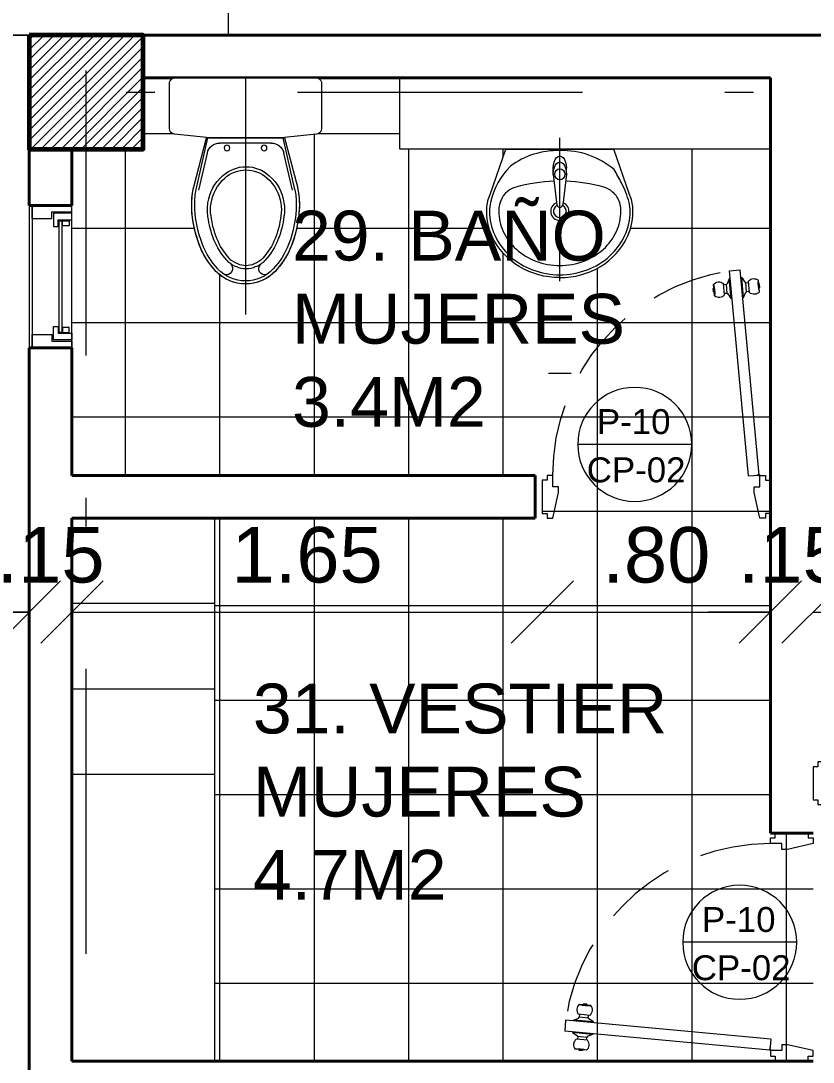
# Model space of a CAD drawing. Header units: inches. Extents: x 99003 to 99155, y 101852 to 101926.
# Drawn here: x 99045.163 to 99047.942, y 101915.145 to 101918.799 of the extents above; entities that cross this region are included whole.
import ezdxf
from ezdxf.enums import TextEntityAlignment as Align

# ---------------------------------------------------------------- set-up
doc = ezdxf.new("R2010")
doc.units = ezdxf.units.IN
doc.header["$MEASUREMENT"] = 0
doc.set_wipeout_variables(frame=1)
doc.linetypes.add('DASHDOTX2', pattern=[2, 1, -0.5, 0, -0.5])
doc.linetypes.add('HIDDEN', pattern=[0.375, 0.25, -0.125])
for name, color, linetype, lineweight in [('5- 0.18 (muebles fijos)', 3, 'Continuous', 18), ('A_ACHU-1', 253, 'Continuous', 0), ('A_CARP-MAD', 46, 'Continuous', 18), ('A_CARP-MET', 126, 'Continuous', 18), ('A_COLS', 1, 'Continuous', 60), ('A_EJES', 75, 'DASHDOTX2', 5), ('A_EJES-APAR', 75, 'DASHDOTX2', 5), ('A_MUEB-ACHU', 8, 'Continuous', 9), ('A_MUEB-ARCH', 64, 'Continuous', 15), ('A_MUEB-FIJO', 3, 'Continuous', 15), ('A_MURO', 7, 'Continuous', 40), ('A_PISO-ACHU', 251, 'Continuous', 0), ('A_PISO-GRAN', 250, 'Continuous', 0), ('A_PROY', 16, 'HIDDEN', 5), ('A_PUER', 134, 'Continuous', 18), ('A_TEXT', 154, 'Continuous', 0), ('A_TEXT-DIM', 54, 'Continuous', 13), ('A_TEXT-IDEN', 5, 'Continuous', 18), ('A_TEXT-NOTA', 53, 'Continuous', 20), ('A_VENT', 124, 'Continuous', 18), ('DRYWALL', 146, 'Continuous', 9)]:
    doc.layers.add(name, color=color, linetype=linetype, lineweight=lineweight)
doc.styles.add('ARIAL', font='arial.ttf')
doc.styles.add('DIM', font='arial.ttf')
doc.dimstyles.new('BAN_REP_1-125', dxfattribs={"dimtxt": 0.195, "dimasz": 0.2188, "dimexe": 0.15, "dimexo": 0.03, "dimgap": 0.1, "dimtad": 1, "dimzin": 4, "dimdsep": 46, "dimtxsty": 'ARIAL', "dimblk": 'OBLIQUE', "dimcen": 0.1, "dimse1": 1, "dimse2": 1, "dimclrd": 256, "dimclre": 256, "dimclrt": 256, "dimadec": 0, "dimazin": 0, "dimtfac": 1, "dimtix": 1, "dimtofl": 0, "dimtmove": 1, "dimatfit": 3, "dimldrblk": 'OPEN90', "dimfxl": 1, "dimtolj": 1, "dimtzin": 0, "dimlwd": -1, "dimlwe": -1, "dimarcsym": 0})

# ---------------------------------------------------------------- blocks, each defined once
blk = doc.blocks.new('griferia lavamanos planta')
at = {"layer": 'A_MUEB-FIJO'}
for p, q in [((-0.0092, 0.0076), (-0.0305, 0.0076)), ((-0.0092, 0.0076), (-0.0092, 0.0021)), ((-0.0092, 0.0076), (0.0994, -0.0055)), ((-0.0092, -0.0389), (0.0994, -0.0258)), ((-0.0092, -0.0334), (-0.0092, -0.0389)), ((-0.0092, -0.0389), (-0.0306, -0.0389))]:
    blk.add_line(p, q, dxfattribs=at)
blk.add_arc((0.0965, -0.0157), 0.0105, 285.8239, 74.1761, dxfattribs=at)
at = {"layer": 'A_MUEB-FIJO', "extrusion": (0, 0, -1)}
for centre in [(-0.0305, -0.0157), (-0.0092, -0.0157)]:
    blk.add_ellipse(centre, major_axis=(-0.0433, 0), ratio=0.536655, start_param=4.711716, end_param=7.854654, dxfattribs=at)
at = {"layer": 'A_MUEB-FIJO'}
blk.add_ellipse((-0.0092, -0.0157), major_axis=(-0.0196, 0), ratio=0.90251, dxfattribs=at)
blk = doc.blocks.new('lavamanos fluxometro NUEVO de colgar')
at = {"layer": 'A_EJES-APAR'}
blk.add_line((0, -0.5529), (0, -0.0503), dxfattribs=at)
at = {"layer": 'A_MUEB-ACHU'}
for points in [[(-0.0201, -0.2028, 0.058386), (-0.1541, -0.2233, 0.279321), (-0.2116, -0.2839, 0.053416), (-0.2142, -0.3078, 0.107904), (-0.1987, -0.3784, 0.101905), (-0.1526, -0.4413, 0.094429), (-0.0841, -0.483, 0.089747), (0, -0.4982, 0.089747), (0.0841, -0.483, 0.094429), (0.1526, -0.4413, 0.101905), (0.1987, -0.3784, 0.107904), (0.2142, -0.3078, 0.053416), (0.2116, -0.2839, 0.145409), (0.1895, -0.2437)], [(0.1889, -0.2442, 0.14211), (0.154, -0.2233, 0.058332), (0.0201, -0.2028, 0.058332)]]:
    blk.add_lwpolyline(points, format="xyb", dxfattribs=at)
for radius, start, end in [(0.0319, 110.263, 69.737), (0.0223, 116.1236, 63.8764)]:
    blk.add_arc((0, -0.3078), radius, start, end, dxfattribs=at)
at = {"layer": 'A_MUEB-FIJO'}
for p, q in [((-0.2447, -0.2491), (-0.1889, -0.0896)), ((0.2447, -0.2491), (0.1889, -0.0896))]:
    blk.add_line(p, q, dxfattribs=at)
for points in [[(0, -0.0951, 0.167625), (-0.1736, -0.1497, 0.142025), (-0.2434, -0.277, 0.053416), (-0.2467, -0.3078, 0.107904), (-0.2283, -0.392, 0.101905), (-0.1744, -0.4655, 0.094429), (-0.0955, -0.5134, 0.089747), (0, -0.5307, 0.089747), (0.0955, -0.5134, 0.094429), (0.1744, -0.4655, 0.101905), (0.2283, -0.392, 0.107904), (0.2467, -0.3078, 0.053416), (0.2434, -0.277, 0.041696), (0.2163, -0.2078)], [(0.2162, -0.2078, 0.023881), (0.1902, -0.1618, 0.186733), (0, -0.0951, 0.164325)], [(0, -0.5407, -0.135313), (-0.1423, -0.5018, -0.151013), (-0.2374, -0.3962, -0.120701), (-0.2564, -0.2976, -0.085647), (-0.2447, -0.2491)], [(0, -0.5407, 0.135313), (0.1423, -0.5018, 0.151013), (0.2374, -0.3962, 0.120701), (0.2564, -0.2976, 0.085647), (0.2447, -0.2491)]]:
    blk.add_lwpolyline(points, format="xyb", dxfattribs=at)
blk.add_lwpolyline([(-0.1889, -0.0896), (0.1889, -0.0896)], dxfattribs=at)
at = {"layer": 'A_COLS', "rotation": 270}
blk.add_blockref('griferia lavamanos planta', (0.0157, -0.1875), dxfattribs=at)
blk = doc.blocks.new('*U117')
at = {"layer": 'A_PISO-ACHU'}
blk.add_line((-0.1588, 0), (-0.2391, 0), dxfattribs=at)
blk.add_wipeout([(-0.3879, 0.7874), (-0.01, 0.7874), (0.0458, 0.6279), (0.0556, 0.5945), (0.0556, 0.5391), (0.0435, 0.4929), (0.0245, 0.455), (0.0009, 0.4231), (-0.0217, 0.4006), (-0.0627, 0.3717), (-0.1018, 0.3537), (-0.1578, 0.3393), (-0.1892, 0.3365), (-0.1985, 0.3363), (-0.2467, 0.3404), (-0.2869, 0.3504), (-0.3264, 0.367), (-0.3481, 0.3795), (-0.3868, 0.4104), (-0.4078, 0.434), (-0.4299, 0.4679), (-0.45, 0.5205), (-0.4554, 0.5606), (-0.4533, 0.5961), (-0.4466, 0.6207), (-0.4268, 0.6762), (-0.4189, 0.6989)]).dxf.layer = 'A_MUEB-FIJO'
at = {"layer": 'A_MUEB-FIJO', "rotation": 359.999999999987}
blk.add_blockref('lavamanos fluxometro NUEVO de colgar', (-0.199, 0.877), dxfattribs=at)
blk = doc.blocks.new('puerta mad .80mt')
at = {"layer": '5- 0.18 (muebles fijos)'}
blk.add_line((21.3862, 37.751), (21.3862, 37.751), dxfattribs=at)
at = {"layer": 'A_ACHU-1'}
for p, q in [((21.2825, 37.6945), (21.2849, 37.7201)), ((21.3161, 37.677), (21.3198, 37.7168)), ((21.3293, 37.7112), (21.3193, 37.7121)), ((21.3262, 37.6786), (21.3295, 37.7134)), ((21.3324, 37.7131), (21.3295, 37.7134)), ((21.343, 37.7297), (21.3324, 37.7131)), ((21.3366, 37.66), (21.343, 37.7297)), ((21.346, 37.7294), (21.343, 37.7297)), ((21.346, 37.7294), (21.343, 37.7297)), ((21.3804, 37.656), (21.3869, 37.7257)), ((21.3839, 37.7259), (21.3869, 37.7257)), ((21.3839, 37.7259), (21.3869, 37.7257)), ((21.3869, 37.7257), (21.3943, 37.7074)), ((21.2799, 37.6947), (21.2809, 37.706)), ((21.2799, 37.6947), (21.2825, 37.6945)), ((21.2809, 37.706), (21.2836, 37.7058)), ((21.2812, 37.6802), (21.2825, 37.6945)), ((21.3264, 37.6807), (21.3165, 37.6817)), ((21.3292, 37.6783), (21.3262, 37.6786)), ((21.3366, 37.66), (21.3292, 37.6783)), ((21.3804, 37.656), (21.391, 37.6725)), ((21.391, 37.6725), (21.3939, 37.6723)), ((21.3939, 37.6723), (21.3972, 37.7071)), ((21.3942, 37.6744), (21.4041, 37.6735)), ((21.3943, 37.7074), (21.3972, 37.7071)), ((21.397, 37.7049), (21.4069, 37.704)), ((21.4037, 37.6689), (21.4074, 37.7087)), ((21.4385, 37.6656), (21.4399, 37.6799)), ((21.4399, 37.6799), (21.4422, 37.7054)), ((21.4425, 37.6796), (21.4399, 37.6799)), ((21.4435, 37.6909), (21.4409, 37.6912)), ((21.4425, 37.6796), (21.4435, 37.6909)), ((21.3396, 37.6597), (21.3366, 37.66)), ((21.3774, 37.6562), (21.3804, 37.656)), ((21.2813, 37.0174), (21.28, 37.0174)), ((21.2814, 37.0339), (21.2813, 37.0174)), ((21.2814, 37.0339), (21.2819, 37.0389)), ((21.2816, 37.0359), (21.2981, 37.0345)), ((21.2817, 37.0369), (21.2907, 37.0361)), ((21.2981, 37.0355), (21.2981, 37.0345))]:
    blk.add_line(p, q, dxfattribs=at)
blk.add_circle((21.2816, 37.0354), 0.00188, dxfattribs=at)
for centre, radius, start, end in [((21.1912, 37.7087), 0.0943, 342.4533, 6.9312), ((21.3008, 37.7018), 0.0242, 38.2951, 131.0894), ((21.4233, 37.6905), 0.0242, 38.2951, 131.0894), ((21.3002, 37.6952), 0.0242, 218.2951, 311.0894), ((21.5322, 37.677), 0.0943, 162.4533, 186.9312), ((21.4226, 37.6838), 0.0242, 218.2951, 311.0894), ((21.2816, 37.0354), 0.000938, 85, 265), ((21.2816, 37.0354), 0.000937, 265, 85)]:
    blk.add_arc(centre, radius, start, end, dxfattribs=at)
at = {"layer": 'A_CARP-MAD'}
for points in [[(21.2431, 36.9024), (21.2601, 36.9024), (21.2601, 36.8854), (21.2801, 36.8854), (21.3001, 36.9754), (21.3001, 36.9954), (21.2801, 36.9954), (21.2801, 37.0354), (21.2601, 37.0354), (21.2601, 37.0184), (21.2431, 37.0184)], [(22.0431, 36.9024), (22.0261, 36.9024), (22.0261, 36.8854), (22.0061, 36.8854), (21.9861, 36.9754), (21.9861, 36.9954), (22.0061, 36.9954), (22.0061, 37.0354), (22.0261, 37.0354), (22.0261, 37.0184), (22.0431, 37.0184)]]:
    blk.add_lwpolyline(points, close=True, dxfattribs=at)
at = {"layer": 'A_PROY'}
blk.add_arc((21.2789, 37.0344), 0.7272, 0.0817, 81.4946, dxfattribs=at)
at = {"layer": 'A_PUER'}
for p, q in [((21.2817, 37.0369), (21.3486, 37.7568)), ((21.3195, 37.0336), (21.3864, 37.7536)), ((21.3864, 37.7536), (21.3486, 37.7568)), ((21.3195, 37.0336), (21.2817, 37.0369))]:
    blk.add_line(p, q, dxfattribs=at)
blk = doc.blocks.new('puerta mad 1mt')
at = {"layer": '5- 0.18 (muebles fijos)'}
blk.add_line((0.1553, 0.9898), (0.1553, 0.9898), dxfattribs=at)
at = {"layer": 'A_ACHU-1'}
for p, q in [((0.0509, 0.934), (0.0535, 0.9595)), ((0.0842, 0.9161), (0.0884, 0.9559)), ((0.0978, 0.9502), (0.0879, 0.9512)), ((0.0944, 0.9176), (0.098, 0.9524)), ((0.101, 0.9521), (0.098, 0.9524)), ((0.1118, 0.9685), (0.101, 0.9521)), ((0.1045, 0.8989), (0.1118, 0.9685)), ((0.1148, 0.9682), (0.1118, 0.9685)), ((0.1148, 0.9682), (0.1118, 0.9685)), ((0.1483, 0.8943), (0.1556, 0.964)), ((0.1526, 0.9643), (0.1556, 0.964)), ((0.1526, 0.9643), (0.1556, 0.964)), ((0.1556, 0.964), (0.1628, 0.9456)), ((0.0483, 0.9343), (0.0494, 0.9455)), ((0.0483, 0.9343), (0.0509, 0.934)), ((0.0494, 0.9455), (0.0521, 0.9453)), ((0.0494, 0.9197), (0.0509, 0.934)), ((0.0946, 0.9197), (0.0847, 0.9208)), ((0.0973, 0.9173), (0.0944, 0.9176)), ((0.1045, 0.8989), (0.0973, 0.9173)), ((0.162, 0.9105), (0.1657, 0.9453)), ((0.1628, 0.9456), (0.1657, 0.9453)), ((0.1654, 0.9431), (0.1754, 0.9421)), ((0.1717, 0.907), (0.1759, 0.9468)), ((0.2065, 0.9033), (0.208, 0.9176)), ((0.208, 0.9176), (0.2107, 0.9431)), ((0.2107, 0.9173), (0.208, 0.9176)), ((0.2118, 0.9286), (0.2092, 0.9289)), ((0.2107, 0.9173), (0.2118, 0.9286)), ((0.1075, 0.8986), (0.1045, 0.8989)), ((0.1453, 0.8946), (0.1483, 0.8943)), ((0.1483, 0.8943), (0.1591, 0.9108)), ((0.1591, 0.9108), (0.162, 0.9105)), ((0.1623, 0.9127), (0.1722, 0.9116)), ((0.0214, 0.0735), (0.0213, 0.057)), ((0.0214, 0.0735), (0.0218, 0.0785)), ((0.0215, 0.0755), (0.038, 0.0741)), ((0.0216, 0.0765), (0.0307, 0.0757)), ((0.0381, 0.0751), (0.038, 0.0741)), ((0.0213, 0.057), (0.0199, 0.057))]:
    blk.add_line(p, q, dxfattribs=at)
blk.add_circle((0.0215, 0.075), 0.00188, dxfattribs=at)
for centre, radius, start, end in [((-0.0402, 0.9492), 0.0943, 341.7975, 6.2754), ((0.0692, 0.9411), 0.0242, 37.6393, 130.4336), ((0.1916, 0.9284), 0.0242, 37.6393, 130.4336), ((0.0685, 0.9345), 0.0242, 217.6393, 310.4336), ((0.3003, 0.9136), 0.0943, 161.7975, 186.2754), ((0.1909, 0.9217), 0.0242, 217.6393, 310.4336), ((0.0215, 0.075), 0.000938, 85, 265), ((0.0215, 0.075), 0.000937, 265, 85)]:
    blk.add_arc(centre, radius, start, end, dxfattribs=at)
at = {"layer": 'A_CARP-MAD'}
for points in [[(-0.017, -0.058), (0, -0.058), (0, -0.075), (0.02, -0.075), (0.04, 0.015), (0.04, 0.035), (0.02, 0.035), (0.02, 0.075), (0, 0.075), (0, 0.058), (-0.017, 0.058)], [(0.983, -0.058), (0.966, -0.058), (0.966, -0.075), (0.946, -0.075), (0.926, 0.015), (0.926, 0.035), (0.946, 0.035), (0.946, 0.075), (0.966, 0.075), (0.966, 0.058), (0.983, 0.058)]]:
    blk.add_lwpolyline(points, close=True, dxfattribs=at)
at = {"layer": 'A_PROY'}
blk.add_arc((0.0162, 0.0728), 0.9299, 358.9025, 81.3874, dxfattribs=at)
at = {"layer": 'A_PUER'}
for p, q in [((0.0216, 0.0765), (0.1176, 0.9956)), ((0.0595, 0.0732), (0.1555, 0.9923)), ((0.1555, 0.9923), (0.1176, 0.9956)), ((0.0595, 0.0732), (0.0216, 0.0765))]:
    blk.add_line(p, q, dxfattribs=at)
blk = doc.blocks.new('sanitario convencional planta')
blk.add_wipeout([(-0.247, 0), (0.2384, 0), (0.2576, -0.003), (0.2656, -0.0126), (0.267, -0.0343), (0.267, -0.1781), (0.2618, -0.1915), (0.249, -0.198), (0.237, -0.1991), (0.137, -0.2102), (0.1848, -0.3974), (0.1884, -0.4347), (0.1881, -0.4735), (0.1792, -0.5288), (0.1676, -0.5707), (0.1557, -0.6024), (0.1341, -0.6407), (0.1156, -0.6654), (0.0688, -0.7058), (0.0289, -0.7204), (0, -0.7234), (-0.0318, -0.7197), (-0.0745, -0.7027), (-0.0978, -0.6849), (-0.1296, -0.6475), (-0.1519, -0.6097), (-0.1683, -0.5693), (-0.1787, -0.5313), (-0.1861, -0.486), (-0.1884, -0.4271), (-0.1731, -0.3491), (-0.137, -0.2102), (-0.2398, -0.1989), (-0.2539, -0.1968), (-0.2635, -0.1894), (-0.267, -0.1781), (-0.267, -0.02), (-0.2639, -0.0093), (-0.2526, -0.0008)]).dxf.layer = 'A_MUEB-FIJO'
at = {"layer": 'A_EJES-APAR'}
blk.add_line((0, 0), (0, -0.8303), dxfattribs=at)
at = {"layer": 'A_MUEB-ACHU'}
for p, q in [((-0.0905, -0.2288), (0.0905, -0.2288)), ((-0.1643, -0.394), (-0.1339, -0.2642)), ((0.1643, -0.394), (0.1339, -0.2642))]:
    blk.add_line(p, q, dxfattribs=at)
for centre in [(-0.065, -0.2462), (0.065, -0.2462)]:
    blk.add_circle(centre, 0.01, dxfattribs=at)
for centre, radius, start, end in [((-0.0905, -0.2731), 0.0443, 90, 168.2955), ((0.0905, -0.2731), 0.0443, 11.7045, 90), ((-0.0011, -0.4348), 0.1229, 90.22, 132.0881), ((-0.0011, -0.4348), 0.1118, 90.22, 132.1143), ((-0.002, -0.4348), 0.1118, 47.8857, 89.78), ((-0.002, -0.4348), 0.1229, 47.9119, 89.78), ((0.0211, -0.4616), 0.1576, 131.5556, 171.5984), ((0.0211, -0.4616), 0.1466, 131.5355, 171.6682), ((-0.0242, -0.4616), 0.1466, 8.3318, 48.4645), ((-0.0242, -0.4616), 0.1576, 8.4016, 48.4444), ((-0.0012, -0.4627), 0.1358, 169.7483, 190.0458), ((-0.0012, -0.4627), 0.1248, 169.6666, 190.1778), ((-0.0019, -0.4627), 0.1248, 349.8222, 10.3334), ((-0.0019, -0.4627), 0.1358, 349.9542, 10.2517), ((0.1871, -0.4467), 0.3244, 187.0265, 201.9681), ((0.1871, -0.4467), 0.3133, 186.9727, 201.9889), ((-0.1902, -0.4467), 0.3133, 338.0111, 353.0273), ((-0.1902, -0.4467), 0.3244, 338.0319, 352.9735), ((0.0871, -0.4918), 0.2149, 200.788, 223.4696), ((0.0871, -0.4918), 0.2038, 200.7562, 223.6176), ((-0.0902, -0.4918), 0.2038, 316.3824, 339.2438), ((-0.0902, -0.4918), 0.2149, 316.5304, 339.212), ((-0.0141, -0.5966), 0.0696, 218.1678, 253.4343), ((-0.0141, -0.5966), 0.0586, 217.6826, 254.1454), ((-0.0001, -0.5878), 0.0718, 245.2602, 268.9719), ((-0.003, -0.5878), 0.0718, 271.0281, 294.7398), ((0.011, -0.5966), 0.0586, 285.8546, 322.3174), ((0.011, -0.5966), 0.0696, 286.5657, 321.8322), ((-0.0001, -0.5878), 0.0828, 245.849, 268.9719), ((-0.003, -0.5878), 0.0828, 271.0281, 294.151)]:
    blk.add_arc(centre, radius, start, end, dxfattribs=at)
at = {"layer": 'A_MUEB-FIJO'}
for p, q in [((-0.137, -0.2102), (-0.1818, -0.383)), ((-0.173, -0.3922), (-0.1318, -0.2102)), ((-0.137, -0.2102), (0.137, -0.2102)), ((0.125, -0.2102), (-0.125, -0.2102)), ((0.173, -0.3922), (0.1318, -0.2102))]:
    blk.add_line(p, q, dxfattribs=at)
blk.add_lwpolyline([(0.247, 0), (-0.247, 0, 0.414214), (-0.267, -0.02), (-0.267, -0.1781, 0.385714), (-0.249, -0.198), (-0.125, -0.2102), (-0.137, -0.2102), (-0.1818, -0.383, 0.075478), (-0.1882, -0.4633, 0.03871), (-0.177, -0.5382, 0.043116), (-0.1592, -0.5933, 0.05095), (-0.1296, -0.6475, 0.051053), (-0.0978, -0.6849, 0.086604), (-0.0605, -0.71, 0.061763), (-0.0224, -0.7216, 0.08632), (0.0224, -0.7216, 0.089224), (0.0743, -0.7027, 0.08292), (0.1074, -0.6751, 0.030058), (0.1371, -0.6363, 0.064909), (0.162, -0.5862, 0.02795), (0.1816, -0.5173, 0.059134), (0.1888, -0.4469, 0.046588), (0.1818, -0.383), (0.137, -0.2102), (0.125, -0.2102), (0.249, -0.198, 0.385714), (0.267, -0.1781), (0.267, -0.02, 0.414214), (0.247, 0)], format="xyb", close=True, dxfattribs=at)
for centre, radius, start, end in [((0.073, -0.4432), 0.2619, 166.7026, 180), ((0.073, -0.4432), 0.2512, 168.2955, 180), ((-0.073, -0.4432), 0.2512, 0, 11.7045), ((-0.073, -0.4432), 0.2619, 0, 13.2974), ((0.2208, -0.4403), 0.4097, 180.4, 201.2568), ((0.2208, -0.4403), 0.399, 180.4107, 201.2568), ((-0.2208, -0.4403), 0.399, 338.7432, 359.5893), ((-0.2208, -0.4403), 0.4097, 338.7432, 359.6), ((0.0968, -0.4885), 0.2767, 201.2568, 223.2845), ((0.0968, -0.4885), 0.266, 201.2568, 223.2845), ((-0.0968, -0.4885), 0.266, 316.7155, 338.7432), ((-0.0968, -0.4885), 0.2767, 316.7155, 338.7432), ((-0.0669, -0.6701), 0.021, 245.9843, 49.3463), ((0.0672, -0.6689), 0.022, 130.1469, 291.7919), ((0, -0.5797), 0.1436, 223.2845, 270), ((0, -0.5797), 0.133, 223.2845, 270), ((0, -0.5797), 0.133, 270, 316.7155), ((0, -0.5797), 0.1436, 270, 316.7155)]:
    blk.add_arc(centre, radius, start, end, dxfattribs=at)
blk = doc.blocks.new('*U766')
at = {"layer": 'A_CARP-MAD'}
blk.add_lwpolyline([(0.1397, -0.0466), (0.0701, -0.0466), (0.0701, -0.0232), (0, -0.0232), (0, 0), (0.1397, 0)], dxfattribs=at)
for points in [[(0, -0.0279), (0.0652, -0.0279), (0.0652, -0.0744), (0.0479, -0.0744), (0.0479, -0.0511), (0, -0.0511)], [(0, -0.0279), (0.0652, -0.0279), (0.0652, -0.0744), (0.0479, -0.0744), (0.0479, -0.0511), (0, -0.0511)], [(0.0333, -0.0713), (0.0333, -0.0538), (0.0104, -0.0538), (0.0104, -0.0713)], [(0, -0.4721), (0.0652, -0.4721), (0.0652, -0.4256), (0.0479, -0.4256), (0.0479, -0.4489), (0, -0.4489)], [(0.0333, -0.4287), (0.0333, -0.4462), (0.0104, -0.4462), (0.0104, -0.4287)], [(0, -0.4768), (0, -0.5), (0.1397, -0.5), (0.1397, -0.4534), (0.0701, -0.4534), (0.0701, -0.4768)]]:
    blk.add_lwpolyline(points, close=True, dxfattribs=at)
at = {"layer": 'A_CARP-MET'}
blk.add_line((0.1397, -0.0466), (0.1397, 0), dxfattribs=at)
blk.add_lwpolyline([(0.0333, -0.0713), (0.0333, -0.0538), (0.0104, -0.0538), (0.0104, -0.0713)], close=True, dxfattribs=at)
at = {"layer": 'A_VENT'}
for p, q in [((0, -0.5), (0, 0)), ((0.1397, 0), (0.1397, -0.5))]:
    blk.add_line(p, q, dxfattribs=at)
blk.add_lwpolyline([(0.0361, -0.0538), (0.0361, -0.4462), (0.0454, -0.4462), (0.0454, -0.0538)], close=True, dxfattribs=at)
blk = doc.blocks.new('_Oblique')
at = {"color": 0, "linetype": 'ByBlock', "lineweight": -2}
blk.add_line((-0.5, -0.5), (0.5, 0.5), dxfattribs=at)
blk = doc.blocks.new('*D137')
at = {"layer": 'A_TEXT-DIM', "transparency": 16777216}
blk.add_line((99043.3908, 101919.7787), (99045.1922, 101919.7787), dxfattribs=at)
at = {"layer": 'DEFPOINTS', "color": 0, "transparency": 16777216}
for p in [(99045.1922, 101919.7787), (99043.3908, 101919.3446), (99045.1922, 101918.7494)]:
    blk.add_point(p, dxfattribs=at)
at = {"layer": 'A_TEXT-DIM', "transparency": 16777216, "xscale": 0.2188, "yscale": 0.2188, "zscale": 0.2188, "rotation": 180}
blk.add_blockref('_Oblique', (99043.3908, 101919.7787), dxfattribs=at)
at = {"layer": 'A_TEXT-DIM', "transparency": 16777216, "xscale": 0.2188, "yscale": 0.2188, "zscale": 0.2188}
blk.add_blockref('_Oblique', (99045.1922, 101919.7787), dxfattribs=at)
at = {"layer": 'A_TEXT-DIM', "transparency": 16777216, "insert": (99044.2915, 101919.9782), "char_height": 0.195, "attachment_point": 5, "style": 'ARIAL'}
blk.add_mtext('\\A1;1.80', dxfattribs=at)
blk = doc.blocks.new('_Open90')
at = {"color": 0, "linetype": 'ByBlock', "lineweight": -2}
for p, q in [((-0.5, 0.5), (0, 0)), ((0, 0), (-1, 0)), ((0, 0), (-0.5, -0.5))]:
    blk.add_line(p, q, dxfattribs=at)
blk = doc.blocks.new('*D138')
at = {"layer": 'A_TEXT-DIM', "transparency": 16777216}
blk.add_line((99045.1922, 101919.7787), (99054.6922, 101919.7787), dxfattribs=at)
at = {"layer": 'DEFPOINTS', "color": 0, "transparency": 16777216}
for p in [(99054.6922, 101919.7787), (99045.1922, 101918.7494), (99054.6922, 101918.7493)]:
    blk.add_point(p, dxfattribs=at)
at = {"layer": 'A_TEXT-DIM', "transparency": 16777216, "xscale": 0.2188, "yscale": 0.2188, "zscale": 0.2188, "rotation": 180}
blk.add_blockref('_Oblique', (99045.1922, 101919.7787), dxfattribs=at)
at = {"layer": 'A_TEXT-DIM', "transparency": 16777216, "xscale": 0.2188, "yscale": 0.2188, "zscale": 0.2188}
blk.add_blockref('_Oblique', (99054.6922, 101919.7787), dxfattribs=at)
at = {"layer": 'A_TEXT-DIM', "transparency": 16777216, "insert": (99049.9422, 101919.9782), "char_height": 0.195, "attachment_point": 5, "style": 'ARIAL'}
blk.add_mtext('\\A1;9.50', dxfattribs=at)
blk = doc.blocks.new('*D160')
at = {"layer": 'A_TEXT-DIM', "transparency": 16777216}
blk.add_line((99043.3908, 101916.7249), (99045.1922, 101916.7249), dxfattribs=at)
at = {"layer": 'DEFPOINTS', "color": 0, "transparency": 16777216}
for p in [(99045.1922, 101916.7249), (99043.3908, 101916.6215), (99045.1922, 101916.5586)]:
    blk.add_point(p, dxfattribs=at)
at = {"layer": 'A_TEXT-DIM', "transparency": 16777216, "xscale": 0.2188, "yscale": 0.2188, "zscale": 0.2188, "rotation": 180}
blk.add_blockref('_Oblique', (99043.3908, 101916.7249), dxfattribs=at)
at = {"layer": 'A_TEXT-DIM', "transparency": 16777216, "xscale": 0.2188, "yscale": 0.2188, "zscale": 0.2188}
blk.add_blockref('_Oblique', (99045.1922, 101916.7249), dxfattribs=at)
at = {"layer": 'A_TEXT-DIM', "transparency": 16777216, "insert": (99044.2915, 101916.9245), "char_height": 0.195, "attachment_point": 5, "style": 'ARIAL'}
blk.add_mtext('\\A1;1.80', dxfattribs=at)
blk = doc.blocks.new('*D161')
at = {"layer": 'A_TEXT-DIM', "transparency": 16777216}
for p, q in [((99045.1922, 101916.7249), (99044.9734, 101916.7249)), ((99045.3422, 101916.7249), (99045.561, 101916.7249))]:
    blk.add_line(p, q, dxfattribs=at)
at = {"layer": 'DEFPOINTS', "color": 0, "transparency": 16777216}
for p in [(99045.3422, 101916.7249), (99045.1922, 101916.5586), (99045.3422, 101916.5586)]:
    blk.add_point(p, dxfattribs=at)
at = {"layer": 'A_TEXT-DIM', "transparency": 16777216, "xscale": 0.2188, "yscale": 0.2188, "zscale": 0.2188}
blk.add_blockref('_Oblique', (99045.1922, 101916.7249), dxfattribs=at)
at = {"layer": 'A_TEXT-DIM', "transparency": 16777216, "xscale": 0.2188, "yscale": 0.2188, "zscale": 0.2188, "rotation": 180}
blk.add_blockref('_Oblique', (99045.3422, 101916.7249), dxfattribs=at)
at = {"layer": 'A_TEXT-DIM', "transparency": 16777216, "insert": (99045.2672, 101916.9245), "char_height": 0.195, "attachment_point": 5, "style": 'ARIAL'}
blk.add_mtext('\\A1;.15', dxfattribs=at)
blk = doc.blocks.new('*D162')
at = {"layer": 'A_TEXT-DIM', "transparency": 16777216}
blk.add_line((99045.3422, 101916.7249), (99046.992, 101916.7249), dxfattribs=at)
at = {"layer": 'DEFPOINTS', "color": 0, "transparency": 16777216}
for p in [(99046.992, 101917.1292, -1193.422), (99046.992, 101916.7249), (99045.3422, 101916.5586)]:
    blk.add_point(p, dxfattribs=at)
at = {"layer": 'A_TEXT-DIM', "transparency": 16777216, "xscale": 0.2188, "yscale": 0.2188, "zscale": 0.2188, "rotation": 180}
blk.add_blockref('_Oblique', (99045.3422, 101916.7249), dxfattribs=at)
at = {"layer": 'A_TEXT-DIM', "transparency": 16777216, "xscale": 0.2188, "yscale": 0.2188, "zscale": 0.2188}
blk.add_blockref('_Oblique', (99046.992, 101916.7249), dxfattribs=at)
at = {"layer": 'A_TEXT-DIM', "transparency": 16777216, "insert": (99046.1671, 101916.9245), "char_height": 0.195, "attachment_point": 5, "style": 'ARIAL'}
blk.add_mtext('\\A1;1.65', dxfattribs=at)
blk = doc.blocks.new('*D163')
at = {"layer": 'A_TEXT-DIM', "transparency": 16777216}
blk.add_line((99046.992, 101916.7249), (99047.7922, 101916.7249), dxfattribs=at)
at = {"layer": 'DEFPOINTS', "color": 0, "transparency": 16777216}
for p in [(99046.992, 101917.1292, -1193.422), (99047.7922, 101916.8394), (99047.7922, 101916.7249)]:
    blk.add_point(p, dxfattribs=at)
at = {"layer": 'A_TEXT-DIM', "transparency": 16777216, "xscale": 0.2188, "yscale": 0.2188, "zscale": 0.2188, "rotation": 180}
blk.add_blockref('_Oblique', (99046.992, 101916.7249), dxfattribs=at)
at = {"layer": 'A_TEXT-DIM', "transparency": 16777216, "xscale": 0.2188, "yscale": 0.2188, "zscale": 0.2188}
blk.add_blockref('_Oblique', (99047.7922, 101916.7249), dxfattribs=at)
at = {"layer": 'A_TEXT-DIM', "transparency": 16777216, "insert": (99047.3921, 101916.9245), "char_height": 0.195, "attachment_point": 5, "style": 'ARIAL'}
blk.add_mtext('\\A1;.80', dxfattribs=at)
blk = doc.blocks.new('*D164')
at = {"layer": 'A_TEXT-DIM', "transparency": 16777216}
for p, q in [((99047.7922, 101916.7249), (99047.5734, 101916.7249)), ((99047.9422, 101916.7249), (99048.161, 101916.7249))]:
    blk.add_line(p, q, dxfattribs=at)
at = {"layer": 'DEFPOINTS', "color": 0, "transparency": 16777216}
for p in [(99047.7922, 101916.8394), (99047.9422, 101916.8282), (99047.9422, 101916.7249)]:
    blk.add_point(p, dxfattribs=at)
at = {"layer": 'A_TEXT-DIM', "transparency": 16777216, "xscale": 0.2188, "yscale": 0.2188, "zscale": 0.2188}
blk.add_blockref('_Oblique', (99047.7922, 101916.7249), dxfattribs=at)
at = {"layer": 'A_TEXT-DIM', "transparency": 16777216, "xscale": 0.2188, "yscale": 0.2188, "zscale": 0.2188, "rotation": 180}
blk.add_blockref('_Oblique', (99047.9422, 101916.7249), dxfattribs=at)
at = {"layer": 'A_TEXT-DIM', "transparency": 16777216, "insert": (99047.8672, 101916.9245), "char_height": 0.195, "attachment_point": 5, "style": 'ARIAL'}
blk.add_mtext('\\A1;.15', dxfattribs=at)
blk = doc.blocks.new('*D165')
at = {"layer": 'A_TEXT-DIM', "transparency": 16777216}
blk.add_line((99047.9422, 101916.7249), (99049.8422, 101916.7249), dxfattribs=at)
at = {"layer": 'DEFPOINTS', "color": 0, "transparency": 16777216}
for p in [(99049.8422, 101917.0488), (99047.9422, 101916.8282), (99049.8422, 101916.7249)]:
    blk.add_point(p, dxfattribs=at)
at = {"layer": 'A_TEXT-DIM', "transparency": 16777216, "xscale": 0.2188, "yscale": 0.2188, "zscale": 0.2188, "rotation": 180}
blk.add_blockref('_Oblique', (99047.9422, 101916.7249), dxfattribs=at)
at = {"layer": 'A_TEXT-DIM', "transparency": 16777216, "xscale": 0.2188, "yscale": 0.2188, "zscale": 0.2188}
blk.add_blockref('_Oblique', (99049.8422, 101916.7249), dxfattribs=at)
at = {"layer": 'A_TEXT-DIM', "transparency": 16777216, "insert": (99048.8922, 101916.9245), "char_height": 0.195, "attachment_point": 5, "style": 'ARIAL'}
blk.add_mtext('\\A1;1.90', dxfattribs=at)
blk = doc.blocks.new('DETALLE DE PUERTAS')
at = {"layer": 'A_TEXT-IDEN'}
blk.add_line((-0.2, 0), (0.2, 0), dxfattribs=at)
blk.add_circle((0, 0), 0.2, dxfattribs=at)
at = {"layer": 'A_TEXT-NOTA', "linetype": 'Continuous', "style": 'ARIAL'}
for tag, p in [('#_PUERTA', (0, 0.0361)), ('DETALLE#', (0, -0.1331))]:
    blk.add_attdef(tag, text='', height=0.0875, dxfattribs=at).set_placement(p, align=Align.CENTER)

msp = doc.modelspace()

# ---------------------------------------------------------------- hatches: boundary and pattern name
at = {"layer": 'A_PISO-ACHU'}
h = msp.add_hatch(dxfattribs=at)
h.set_pattern_fill('ANSI31', color=256, scale=0.2)
h.set_pattern_definition([(45, (0, -2e-07), (-0.0176776695297, 0.0176776695297), [])])
h.paths.add_polyline_path([(99054.6922, 101918.7494), (99054.6922, 101918.3494), (99054.2922, 101918.3494), (99054.2922, 101918.7494)])
h.paths.add_polyline_path([(99054.6922, 101911.5494), (99054.6922, 101911.1494), (99054.2922, 101911.1494), (99054.2922, 101911.5494)])
h.paths.add_polyline_path([(99054.6922, 101903.5993), (99054.6922, 101903.1993), (99054.2922, 101903.1993), (99054.2922, 101903.5993)])
h.paths.add_polyline_path([(99045.1922, 101903.5994), (99045.1922, 101903.1994), (99045.5922, 101903.1994), (99045.5922, 101903.5994)])
h.paths.add_polyline_path([(99045.1922, 101911.5495), (99045.1922, 101911.1495), (99045.5922, 101911.1495), (99045.5922, 101911.5495)])
h.paths.add_polyline_path([(99045.1923, 101918.7494), (99045.1923, 101918.3494), (99045.5923, 101918.3494), (99045.5923, 101918.7494)])
h = msp.add_hatch(dxfattribs=at)
h.set_pattern_fill('NET', color=256, scale=2.65, angle=89.9993)
h.set_pattern_definition([(89.9993, (99054.1417, 101872.69075), (-0.33125, 3.9e-06), []), (179.9993, (99054.1417, 101872.69075), (-3.9e-06, -0.33125), [])])
edge = h.paths.add_edge_path()
edge.add_line((99045.3422, 101912.9444), (99045.3422, 101911.5494))
edge.add_line((99045.3422, 101911.5494), (99047.7922, 101911.5494))
edge.add_line((99047.7922, 101911.5494), (99047.7922, 101912.9614))
edge.add_line((99047.7922, 101912.9614), (99047.7752, 101912.9614))
edge.add_line((99047.7752, 101912.9614), (99047.7752, 101912.9444))
edge.add_line((99047.7752, 101912.9444), (99047.7537, 101912.9444))
edge.add_line((99047.7537, 101912.9444), (99047.6957, 101912.3201))
edge.add_line((99047.6957, 101912.3201), (99047.6987, 101912.3198))
edge.add_line((99047.6987, 101912.3198), (99047.7061, 101912.3015))
edge.add_line((99047.7061, 101912.3015), (99047.709, 101912.3013))
edge.add_line((99047.709, 101912.3013), (99047.7187, 101912.2982))
edge.add_line((99047.7187, 101912.2982), (99047.7088, 101912.2991))
edge.add_line((99047.7088, 101912.2991), (99047.7057, 101912.2664))
edge.add_line((99047.7057, 101912.2664), (99047.7028, 101912.2667))
edge.add_line((99047.7028, 101912.2667), (99047.6887, 101912.2446))
edge.add_line((99047.6887, 101912.2446), (99047.6867, 101912.223))
edge.add_line((99047.6867, 101912.223), (99047.6488, 101912.2262))
edge.add_arc((99047.7563, 101912.9454), 0.7272, 180.081, 261.494, ccw=False)
edge.add_line((99047.0292, 101912.9444), (99047.0092, 101912.9444))
edge.add_line((99047.0092, 101912.9444), (99047.0092, 101912.9614))
edge.add_line((99047.0092, 101912.9614), (99046.9922, 101912.9614))
edge.add_line((99046.9922, 101912.9614), (99046.9922, 101912.9444))
edge.add_line((99046.9922, 101912.9444), (99045.3422, 101912.9444))
edge = h.paths.add_edge_path(flags=16)
edge.add_line((99047.754, 101912.2996), (99047.7527, 101912.2853))
edge.add_line((99047.7527, 101912.2853), (99047.7553, 101912.2851))
edge.add_line((99047.7553, 101912.2851), (99047.7543, 101912.2738))
edge.add_line((99047.7543, 101912.2738), (99047.7503, 101912.2598))
edge.add_arc((99047.844, 101912.2711), 0.0943, 162.4527, 186.9305, ccw=False)
edge = h.paths.add_edge_path()
edge.add_line((99045.8422, 101914.9994), (99045.8422, 101913.0944))
edge.add_line((99045.8422, 101913.0944), (99046.9922, 101913.0944))
edge.add_line((99046.9922, 101913.0944), (99046.9922, 101912.9614))
edge.add_line((99046.9922, 101912.9614), (99047.0092, 101912.9614))
edge.add_line((99047.0092, 101912.9614), (99047.0092, 101912.9444))
edge.add_line((99047.0092, 101912.9444), (99047.0292, 101912.9444))
edge.add_arc((99047.7563, 101912.9454), 0.7272, 180.081, 261.494)
edge.add_line((99047.6488, 101912.2262), (99047.6867, 101912.223))
edge.add_line((99047.6867, 101912.223), (99047.6887, 101912.2446))
edge.add_line((99047.6887, 101912.2446), (99047.7063, 101912.2721))
edge.add_line((99047.7063, 101912.2721), (99047.709, 101912.3013))
edge.add_line((99047.709, 101912.3013), (99047.7061, 101912.3015))
edge.add_line((99047.7061, 101912.3015), (99047.6987, 101912.3198))
edge.add_line((99047.6987, 101912.3198), (99047.6957, 101912.3201))
edge.add_line((99047.6957, 101912.3201), (99047.7537, 101912.9444))
edge.add_line((99047.7537, 101912.9444), (99047.7752, 101912.9444))
edge.add_line((99047.7752, 101912.9444), (99047.7752, 101912.9614))
edge.add_line((99047.7752, 101912.9614), (99047.7922, 101912.9614))
edge.add_line((99047.7922, 101912.9614), (99047.7922, 101914.1994))
edge.add_line((99047.7922, 101914.1994), (99047.9422, 101914.1994))
edge.add_line((99047.9422, 101914.1994), (99047.9422, 101914.9994))
edge.add_line((99047.9422, 101914.9994), (99045.8422, 101914.9994))
edge = h.paths.add_edge_path(flags=16)
edge.add_line((99047.0741, 101914.856), (99047.0708, 101914.8939))
edge.add_line((99047.0708, 101914.8939), (99047.0982, 101914.8964))
edge.add_line((99047.0982, 101914.8964), (99047.0979, 101914.8994))
edge.add_line((99047.0979, 101914.8994), (99047.1145, 101914.9101))
edge.add_line((99047.1145, 101914.9101), (99047.1142, 101914.913))
edge.add_line((99047.1142, 101914.913), (99047.1151, 101914.92))
edge.add_arc((99047.1258, 101914.9417), 0.0242, 138.9099, 243.7352, ccw=False)
edge.add_line((99047.1076, 101914.9576), (99047.1218, 101914.9589))
edge.add_line((99047.1218, 101914.9589), (99047.1216, 101914.9615))
edge.add_line((99047.1216, 101914.9615), (99047.1329, 101914.9626))
edge.add_line((99047.1329, 101914.9626), (99047.1474, 101914.9613))
edge.add_arc((99047.1324, 101914.9423), 0.0242, -54.9861, 51.7043, ccw=False)
edge.add_line((99047.1463, 101914.9225), (99047.1469, 101914.916))
edge.add_line((99047.1469, 101914.916), (99047.1491, 101914.9162))
edge.add_line((99047.1491, 101914.9162), (99047.1493, 101914.9133))
edge.add_line((99047.1493, 101914.9133), (99047.1676, 101914.9059))
edge.add_line((99047.1676, 101914.9059), (99047.1679, 101914.9029))
edge.add_line((99047.1679, 101914.9029), (99047.7907, 101914.9608))
edge.add_line((99047.7907, 101914.9608), (99047.7903, 101914.9607))
edge.add_arc((99047.7922, 101914.9609), 0.00187, -100.4667, 184.9993, ccw=False)
edge.add_line((99047.7919, 101914.959), (99047.7931, 101914.9444))
edge.add_line((99047.7931, 101914.9444), (99047.794, 101914.9229))
edge.add_line((99047.794, 101914.9229), (99047.1714, 101914.8651))
edge.add_line((99047.1714, 101914.8651), (99047.1717, 101914.8621))
edge.add_line((99047.1717, 101914.8621), (99047.1551, 101914.8514))
edge.add_line((99047.1551, 101914.8514), (99047.1554, 101914.8485))
edge.add_line((99047.1554, 101914.8485), (99047.1545, 101914.8415))
edge.add_arc((99047.1438, 101914.8198), 0.0242, -41.0901, 63.7352, ccw=False)
edge.add_line((99047.162, 101914.8039), (99047.1477, 101914.8026))
edge.add_line((99047.1477, 101914.8026), (99047.148, 101914.8))
edge.add_line((99047.148, 101914.8), (99047.1367, 101914.7989))
edge.add_line((99047.1367, 101914.7989), (99047.1222, 101914.8002))
edge.add_arc((99047.1372, 101914.8192), 0.0242, 125.0139, 231.7043, ccw=False)
edge.add_line((99047.1233, 101914.839), (99047.1227, 101914.8455))
edge.add_line((99047.1227, 101914.8455), (99047.1205, 101914.8453))
edge.add_line((99047.1205, 101914.8453), (99047.1202, 101914.8482))
edge.add_line((99047.1202, 101914.8482), (99047.102, 101914.8556))
edge.add_line((99047.102, 101914.8556), (99047.1017, 101914.8586))
edge.add_line((99047.1017, 101914.8586), (99047.0741, 101914.856))
h.paths.add_polyline_path([(99047.7372, 101912.9453), (99047.7371, 101912.9443), (99047.7538, 101912.9429), (99047.7538, 101912.9439)], flags=16)
edge = h.paths.add_edge_path(flags=0)
edge.add_line((99047.7915, 101914.9517), (99047.7907, 101914.961))
edge.add_line((99047.7907, 101914.961), (99047.7913, 101914.961))
edge.add_arc((99047.7922, 101914.9609), 0.000937, 4.9993, 172.9413, ccw=False)
edge.add_arc((99047.7922, 101914.9609), 0.000937, -175.0007, 4.9993, ccw=False)
edge.add_line((99047.7913, 101914.9608), (99047.7915, 101914.9517))
edge = h.paths.add_edge_path(flags=16)
edge.add_line((99047.6346, 101912.306), (99047.6411, 101912.3054))
edge.add_line((99047.6411, 101912.3054), (99047.6413, 101912.3075))
edge.add_line((99047.6413, 101912.3075), (99047.6442, 101912.3073))
edge.add_line((99047.6442, 101912.3073), (99047.6548, 101912.3239))
edge.add_line((99047.6548, 101912.3239), (99047.6484, 101912.2542))
edge.add_line((99047.6484, 101912.2542), (99047.641, 101912.2724))
edge.add_line((99047.641, 101912.2724), (99047.638, 101912.2727))
edge.add_line((99047.638, 101912.2727), (99047.6382, 101912.2749))
edge.add_line((99047.6382, 101912.2749), (99047.6318, 101912.2755))
edge.add_arc((99047.612, 101912.2893), 0.0242, 218.2944, 324.9848, ccw=False)
edge.add_line((99047.593, 101912.2744), (99047.5943, 101912.2886))
edge.add_line((99047.5943, 101912.2886), (99047.5917, 101912.2889))
edge.add_line((99047.5917, 101912.2889), (99047.5927, 101912.3002))
edge.add_line((99047.5927, 101912.3002), (99047.5967, 101912.3142))
edge.add_arc((99047.6126, 101912.296), 0.0242, 24.3984, 131.0888, ccw=False)
h.paths.add_polyline_path([(99045.5923, 101918.3494), (99045.3422, 101918.3494), (99045.3422, 101917.2044), (99046.9922, 101917.2044), (99046.9922, 101917.0544), (99045.8422, 101917.0544), (99045.8422, 101915.1494), (99047.9422, 101915.1494), (99047.9422, 101915.9494), (99047.7922, 101915.9494), (99047.7922, 101918.3495), (99046.4923, 101918.3495), (99046.4923, 101918.5994), (99045.5923, 101918.5994)])

# ---------------------------------------------------------------- linework, layer by layer
at = {"layer": 'A_COLS'}
msp.add_lwpolyline([(99045.1923, 101918.7494), (99045.1923, 101918.3494), (99045.5923, 101918.3494), (99045.5923, 101918.7494)], close=True, dxfattribs=at)
at = {"layer": 'A_EJES'}
msp.add_line((99045.3904, 101922.8252), (99045.3904, 101881.9951), dxfattribs=at)
at = {"layer": 'A_MUEB-ARCH'}
for p, q in [((99045.8424, 101917.0545), (99045.8425, 101915.1495)), ((99045.8424, 101916.7545), (99045.3424, 101916.7544)), ((99045.8424, 101916.4545), (99045.3424, 101916.4544)), ((99045.8424, 101916.1545), (99045.3424, 101916.1544))]:
    msp.add_line(p, q, dxfattribs=at)
at = {"layer": 'A_MURO'}
for p, q in [((99045.1922, 101918.7494), (99045.1922, 101918.1519)), ((99045.1922, 101918.7494), (99049.1422, 101918.7494)), ((99045.5923, 101918.5994), (99047.7922, 101918.5994)), ((99047.7922, 101915.9492), (99047.7922, 101918.5994)), ((99045.3422, 101918.3494), (99045.3422, 101918.1519)), ((99045.3422, 101918.1519), (99045.1922, 101918.1519)), ((99045.1922, 101917.6519), (99045.1922, 101916.3519)), ((99045.3422, 101917.6519), (99045.1922, 101917.6519)), ((99045.3422, 101917.6519), (99045.3422, 101917.2044)), ((99045.3422, 101917.2044), (99046.9672, 101917.2044)), ((99046.9672, 101917.0544), (99046.9672, 101917.2044)), ((99045.3422, 101917.0544), (99045.3422, 101916.3519)), ((99045.3422, 101917.0544), (99046.9672, 101917.0544)), ((99045.1922, 101916.3519), (99045.1922, 101914.2969)), ((99045.3422, 101916.3519), (99045.3422, 101915.1494)), ((99047.9422, 101915.9492), (99047.7922, 101915.9492)), ((99047.9422, 101915.1494), (99045.3422, 101915.1494))]:
    msp.add_line(p, q, dxfattribs=at)
at = {"layer": 'A_PISO-GRAN'}
for points in [[(99054.6922, 101919.4994), (99043.3908, 101919.4994), (99043.3908, 101918.7494), (99054.6922, 101918.7494)], [(99045.193, 101918.7494), (99043.3908, 101918.7494), (99043.3908, 101909.6994), (99045.193, 101909.6994)]]:
    msp.add_lwpolyline(points, close=True, dxfattribs=at)
msp.add_lwpolyline([(99045.8908, 101918.7494), (99045.8908, 101919.4994)], dxfattribs=at)

# ---------------------------------------------------------------- block references
at = {"color": 1}
ref = msp.add_blockref('DETALLE DE PUERTAS', (99047.3163, 101917.3132), dxfattribs=dict(at, xscale=-1))
ref.add_attrib('#_PUERTA', 'P-10', dxfattribs={"layer": 'A_TEXT-NOTA', "linetype": 'Continuous', "height": 0.0875, "style": 'ARIAL'}).set_placement((99047.3127, 101917.3493), align=Align.CENTER)
ref.add_attrib('DETALLE#', 'CP-02', dxfattribs={"layer": 'A_TEXT-NOTA', "linetype": 'Continuous', "height": 0.0875, "style": 'ARIAL'}).set_placement((99047.3212, 101917.1801), align=Align.CENTER)
ref = msp.add_blockref('DETALLE DE PUERTAS', (99047.6848, 101915.5662), dxfattribs=dict(at, xscale=-1))
ref.add_attrib('#_PUERTA', 'P-10', dxfattribs={"layer": 'A_TEXT-NOTA', "linetype": 'Continuous', "height": 0.0875, "style": 'ARIAL'}).set_placement((99047.6812, 101915.6023), align=Align.CENTER)
ref.add_attrib('DETALLE#', 'CP-02', dxfattribs={"layer": 'A_TEXT-NOTA', "linetype": 'Continuous', "height": 0.0875, "style": 'ARIAL'}).set_placement((99047.6897, 101915.4331), align=Align.CENTER)
at = {"layer": 'A_PUER'}
for name, p, rotation in [('puerta mad 1mt', (99047.9591, 101916.1242), 0.004266472849308244), ('puerta mad .80mt', (99084.8292, 101893.9089), 90.0042664728493)]:
    msp.add_blockref(name, p, dxfattribs=dict(at, rotation=rotation))
at = {"layer": 'A_VENT', "xscale": -1, "rotation": 359.9993312395553}
msp.add_blockref('*U766', (99045.3422, 101918.1519), dxfattribs=at)

# ---------------------------------------------------------------- texts
at = {"layer": 'A_TEXT', "insert": (99045.9769, 101916.4739), "char_height": 0.175, "width": 2.003368, "attachment_point": 1, "style": 'DIM'}
msp.add_mtext('31. VESTIER MUJERES\\P4.7M2', dxfattribs=at)

# ---------------------------------------------------------------- dimensions: what is measured, and where the dimension line sits
at = {"layer": 'A_TEXT-DIM'}
for base, p1, p2, picture, middle in [((99045.1922, 101919.7787), (99043.3908, 101919.3446), (99045.1922, 101918.7494), '*D137', (99044.2915, 101919.9782)), ((99054.6922, 101919.7787), (99045.1922, 101918.7494), (99054.6922, 101918.7493), '*D138', (99049.9422, 101919.9782)), ((99046.992, 101916.7249), (99045.3422, 101916.5586), (99046.992, 101917.1292, -1193.422), '*D162', (99046.1671, 101916.9245)), ((99047.7922, 101916.7249), (99046.992, 101917.1292, -1193.422), (99047.7922, 101916.8394), '*D163', (99047.3921, 101916.9245)), ((99045.1922, 101916.7249), (99043.3908, 101916.6215), (99045.1922, 101916.5586), '*D160', (99044.2915, 101916.9245)), ((99045.3422, 101916.7249), (99045.1922, 101916.5586), (99045.3422, 101916.5586), '*D161', (99045.2672, 101916.9245)), ((99047.9422, 101916.7249), (99047.7922, 101916.8394), (99047.9422, 101916.8282), '*D164', (99047.8672, 101916.9245)), ((99049.8422, 101916.7249), (99047.9422, 101916.8282), (99049.8422, 101917.0488), '*D165', (99048.8922, 101916.9245))]:
    dim = msp.add_linear_dim(base=base, p1=p1, p2=p2, dimstyle='BAN_REP_1-125', dxfattribs=at)
    dim.commit()
    dim.dimension.update_dxf_attribs({"geometry": picture, "text_midpoint": middle})

# ---------------------------------------------------------------- next in the draw order: block references
at = {"xscale": -1, "rotation": 0.004266472849252523}
msp.add_blockref('sanitario convencional planta', (99045.951, 101918.5995), dxfattribs=at)
at = {"rotation": 0.004266472849308244}
msp.add_blockref('*U117', (99047.2526, 101917.5621), dxfattribs=at)

# ---------------------------------------------------------------- next in the draw order: linework, layer by layer
at = {"layer": 'A_EJES'}
msp.add_line((99044.0328, 101918.5486), (99058.7885, 101918.5486), dxfattribs=at)
at = {"layer": 'DRYWALL'}
msp.add_lwpolyline([(99047.7922, 101918.3495), (99046.4923, 101918.3495), (99046.4923, 101918.5994)], dxfattribs=at)

# ---------------------------------------------------------------- next in the draw order: block references
at = {"layer": 'A_PUER', "xscale": -1, "rotation": 0.004266472849252523}
msp.add_blockref('puerta mad .80mt', (99069.0378, 101880.1704), dxfattribs=at)

# ---------------------------------------------------------------- next in the draw order: texts
at = {"layer": 'A_TEXT', "insert": (99046.1142, 101918.1333), "char_height": 0.175, "width": 2.003368, "attachment_point": 1, "style": 'DIM'}
msp.add_mtext('29. BAÑO MUJERES\\P3.4M2', dxfattribs=at)

doc.saveas('drawing.dxf')
